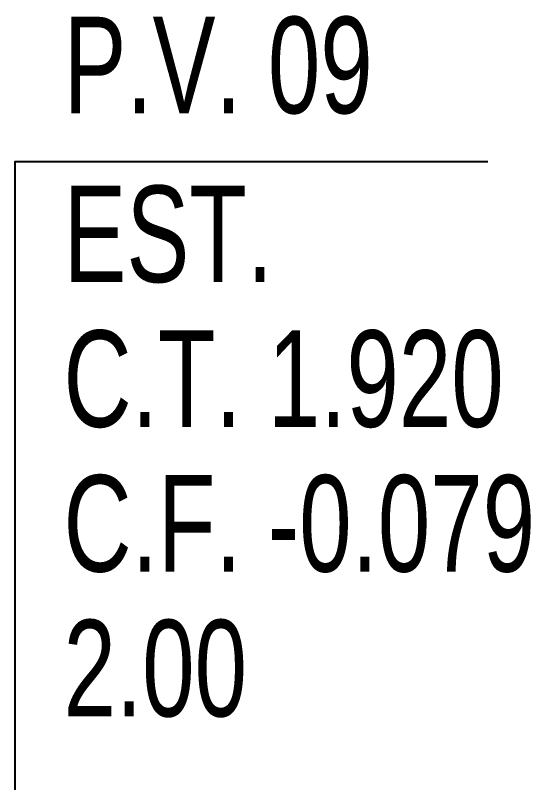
# Model space of a CAD drawing. Extents: x -160 to 364724, y -100 to 7353297.
# Drawn here: x 360235.38 to 360240.72, y 7349094.39 to 7349102.34 of the extents above; entities that cross this region are included whole.
import ezdxf

# ---------------------------------------------------------------- set-up
doc = ezdxf.new("R2010")
doc.units = 0
doc.header["$LTSCALE"] = 5
doc.layers.add('PS_PONTOS_IDENTIFICACAO_LIN', color=7, linetype='Continuous')
doc.layers.add('PS_PONTOS_IDENTIFICACAO_TXT', color=7, linetype='Continuous')
doc.styles.get("Standard").update_dxf_attribs({"font": 'arial.ttf'})

msp = doc.modelspace()

# ---------------------------------------------------------------- linework, layer by layer
at = {"layer": 'PS_PONTOS_IDENTIFICACAO_LIN', "linetype": 'Continuous'}
msp.add_lwpolyline([(360235.3777, 7349089.579), (360235.3777, 7349100.829), (360240.2777, 7349100.829)], dxfattribs=at)

# ---------------------------------------------------------------- texts
at = {"layer": 'PS_PONTOS_IDENTIFICACAO_TXT', "width": 0.7}
for s, p in [('P.V. 09', (360235.8777, 7349101.329)), ('EST. ', (360235.8777, 7349099.579)), ('C.T. 1.920', (360235.8777, 7349098.079)), ('C.F. -0.079', (360235.8777, 7349096.579)), ('2.00', (360235.8777, 7349095.079))]:
    msp.add_text(s, height=1, dxfattribs=at).set_placement(p)

doc.saveas('drawing.dxf')
